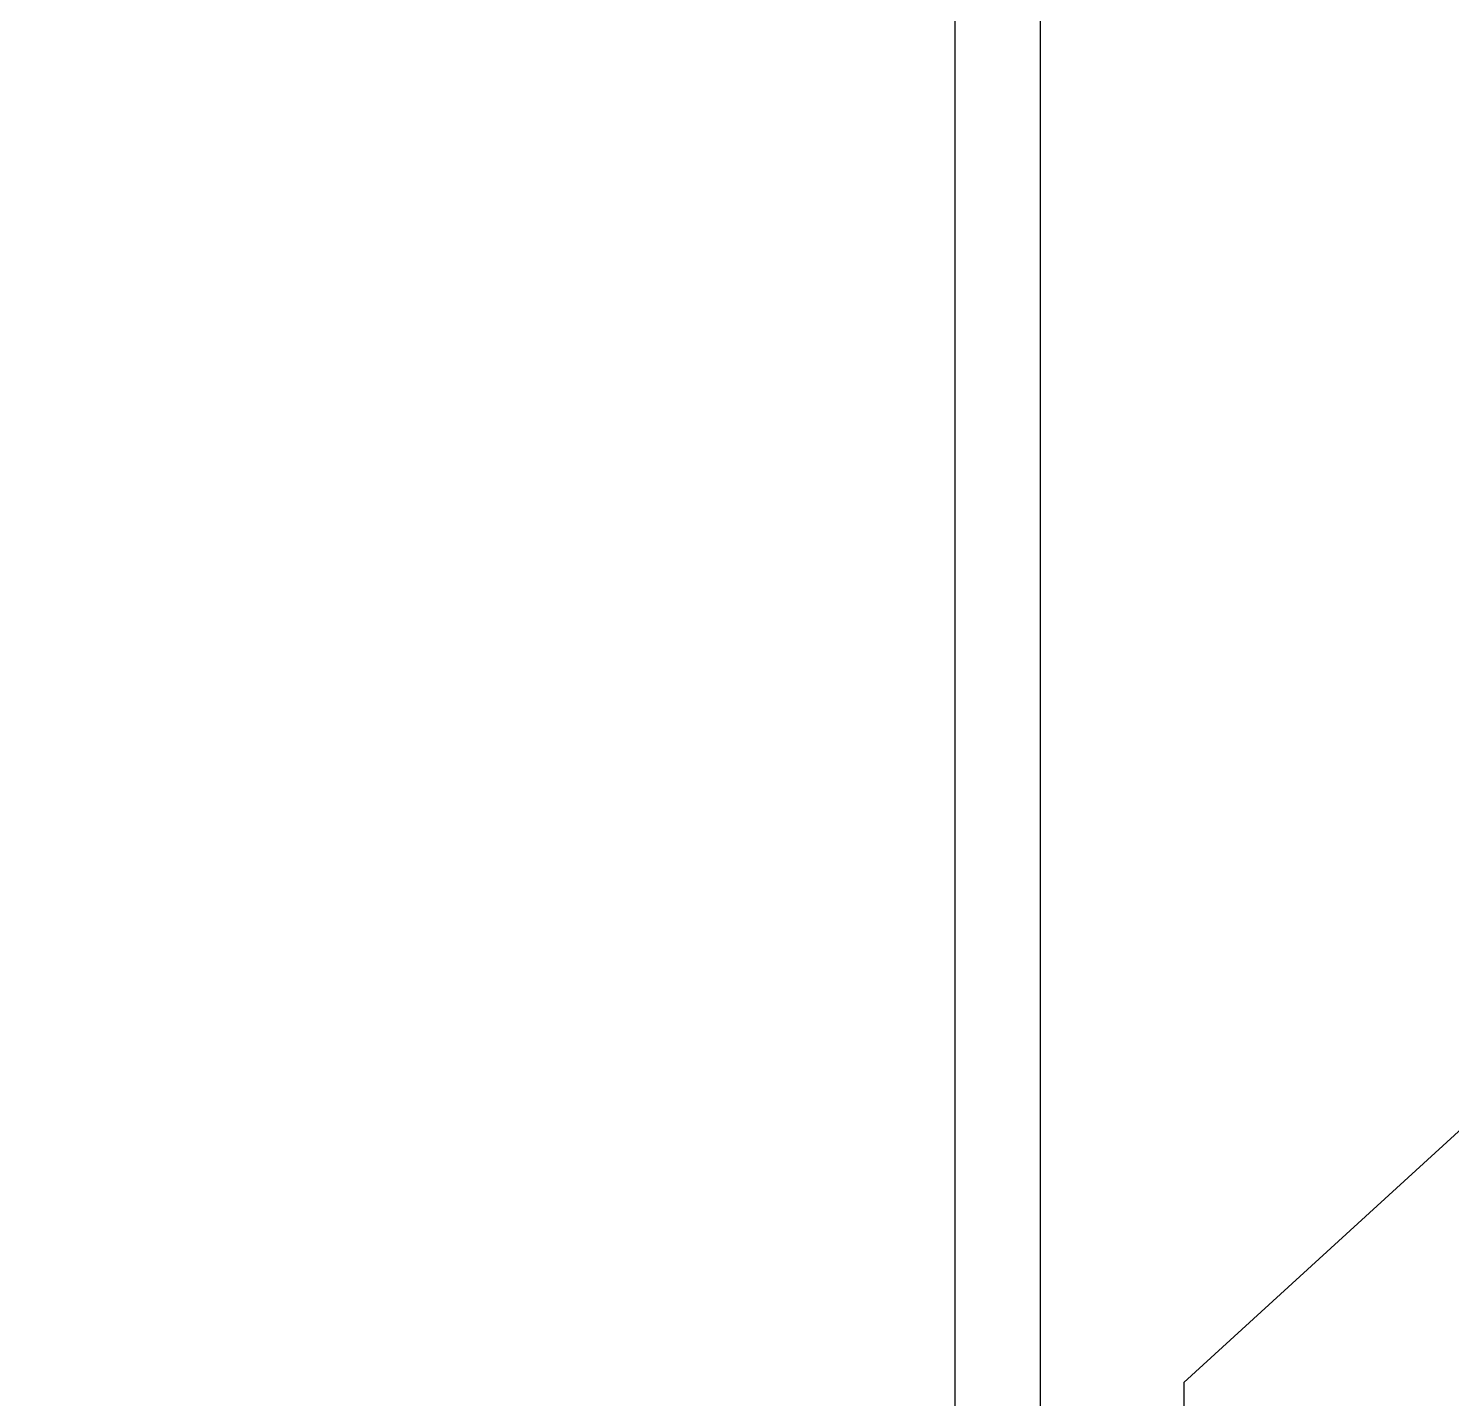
# Model space of a CAD drawing. Header units: metres. Extents: x 0 to 63075, y 0 to 44550.
# Drawn here: x 18897.4 to 19329.1, y 26525.6 to 26941.2 of the extents above; entities that cross this region are included whole.
import ezdxf

# ---------------------------------------------------------------- set-up
doc = ezdxf.new("R2010")
doc.units = ezdxf.units.M
doc.header["$LTSCALE"] = 75
doc.layers.add('SDM', color=7, linetype='Continuous')
doc.layers.add('SL1', color=8, linetype='Continuous')

# ---------------------------------------------------------------- blocks, each defined once
blk = doc.blocks.new('A$C52ce5e24')
at = {"layer": 'SL1'}
h = blk.add_hatch(dxfattribs=at)
h.set_pattern_fill('_USER', color=256, scale=162.5, angle=45, style=0, pattern_type=0)
h.set_pattern_definition([(45, (-23841.37, -18073.27), (-114.90485, 114.90485), [])])
h.paths.add_polyline_path([(10976.42, 4392.56), (11138.59, 4418.8), (11137.86, 4418.8), (11296.99, 4500.22), (11438.14, 4648.55), (11496.55, 4865.3), (11486.64, 4926.54), (11311.44, 5118.24), (11251.87, 5136.21), (11140.85, 5118.24), (10988.38, 4978.89), (10988.38, 4965.5), (10942.99, 4891.17), (10857.51, 4844.01), (10722, 4769.25), (10637.9, 4666.45), (10637.9, 4502.91), (10673.24, 4407.48), (10793.8, 4335.15), (10896.37, 4335.15)])
for p, q in [((10919.06, 4401.33), (10919.06, 5501.33)), ((10919.06, 4401.33), (10919.06, 5501.33)), ((10944.86, 4401.33), (10944.86, 5501.33)), ((10944.86, 4401.33), (10944.86, 5501.33))]:
    blk.add_line(p, q, dxfattribs=at)
blk.add_lwpolyline([(10976.42, 4392.56), (11138.59, 4418.8), (11137.86, 4418.8), (11296.99, 4500.22), (11438.14, 4648.55), (11496.55, 4865.3), (11486.64, 4926.54), (11311.44, 5118.24), (11251.87, 5136.21), (11140.85, 5118.24), (10988.38, 4978.89), (10988.38, 4965.5), (10942.99, 4891.17), (10857.51, 4844.01), (10722, 4769.25), (10637.9, 4666.45), (10637.9, 4502.91), (10673.24, 4407.48), (10793.8, 4335.15), (10896.37, 4335.15)], close=True, dxfattribs=at)

msp = doc.modelspace()

# ---------------------------------------------------------------- block references
at = {"layer": 'SDM'}
msp.add_blockref('A$C52ce5e24', (8259.51, 21551.5), dxfattribs=at)

doc.saveas('drawing.dxf')
